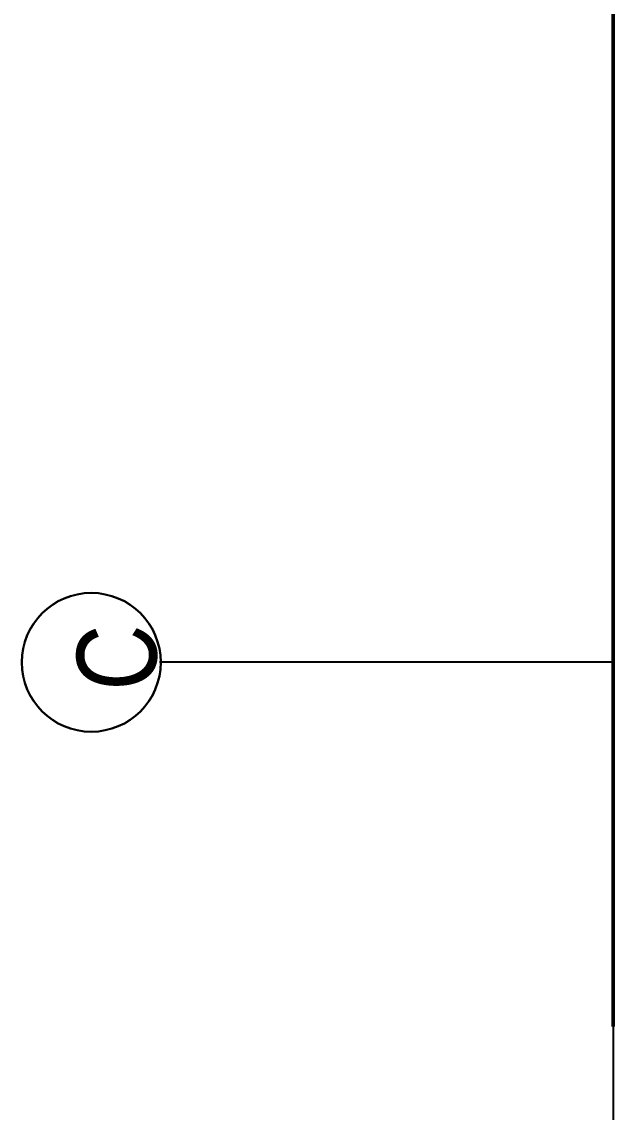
# Model space of a CAD drawing. Header units: millimetres. Extents: x 0 to 461941, y -159644 to 4828.
# Drawn here: x 396823 to 401932, y -51890 to -42462 of the extents above; entities that cross this region are included whole.
import ezdxf

# ---------------------------------------------------------------- set-up
doc = ezdxf.new("R2010")
doc.units = ezdxf.units.MM
doc.linetypes.add('Xref Conv Decant Empty Tote$0$_SBA Dash Dot - Loose', pattern=[6, 4, -1, 0, -1])
for name, color, linetype in [('AM_BOR', 4, 'Continuous'), ('Xref Conv Decant Empty Tote$0$B', 4, 'Continuous'), ('Xref Conv Decant Empty Tote$0$S-GRID', 8, 'Continuous')]:
    doc.layers.add(name, color=color, linetype=linetype)
doc.layers.add('Xref Conv Decant Empty Tote$0$S-GRID-IDEN', color=1, linetype='Continuous', lineweight=25)
doc.layers.add('Xref Conv Decant Product Tote$0$Dims', color=7, linetype='Continuous', lineweight=50)
doc.styles.add('Xref Conv Decant Empty Tote$0$Arial Narrow_1', font='ARIALN.TTF', dxfattribs={"height": 688.297872})

# ---------------------------------------------------------------- blocks, each defined once
blk = doc.blocks.new('Xref Conv Decant Empty Tote$0$Grid - Grid Head-235101-SECTION WAREHOUSE B')
at = {"layer": 'Xref Conv Decant Empty Tote$0$S-GRID-IDEN'}
blk.add_circle((-140012.5, 62122.7), 600, dxfattribs=at)
for start, end in [(0, 180), (180, 0)]:
    blk.add_arc((-140012.5, 62122.7), 600, start, end, dxfattribs=at)
blk = doc.blocks.new('Xref Conv Decant Empty Tote')
at = {"layer": 'Xref Conv Decant Empty Tote$0$B'}
blk.add_line((401931.6, 4827.6), (401931.6, -65240.5), dxfattribs=at)
at = {"layer": 'Xref Conv Decant Empty Tote$0$S-GRID', "linetype": 'Xref Conv Decant Empty Tote$0$_SBA Dash Dot - Loose'}
blk.add_line((401931.6, -48000), (398012.8, -48000), dxfattribs=at)
at = {"layer": 'Xref Conv Decant Empty Tote$0$S-GRID-IDEN', "xscale": -1, "rotation": 90}
blk.add_blockref('Xref Conv Decant Empty Tote$0$Grid - Grid Head-235101-SECTION WAREHOUSE B', (459546.2, -188012.5), dxfattribs=at)
at = {"layer": 'Xref Conv Decant Empty Tote$0$S-GRID-IDEN', "lineweight": 9, "insert": (397997, -47959.2), "char_height": 688.3, "width": 680.367, "attachment_point": 8, "rotation": 90, "line_spacing_factor": 0.968573, "style": 'Xref Conv Decant Empty Tote$0$Arial Narrow_1'}
blk.add_mtext('C', dxfattribs=at)
blk = doc.blocks.new('Xref Conv Decant Product Tote')
at = {"layer": 'Xref Conv Decant Product Tote$0$Dims'}
blk.add_line((401931.6, -33844.6), (401931.6, -51149.8), dxfattribs=at)
blk = doc.blocks.new('Xref Conv Decant In')
blk.add_line((401931.6, -51149.8), (401931.6, -33844.6))

msp = doc.modelspace()

# ---------------------------------------------------------------- block references
for name in ['Xref Conv Decant Empty Tote', 'Xref Conv Decant Product Tote']:
    msp.add_blockref(name, (0, 0))
at = {"layer": 'AM_BOR'}
for name in ['Xref Conv Decant Product Tote', 'Xref Conv Decant In']:
    msp.add_blockref(name, (0, 0), dxfattribs=at)

doc.saveas('drawing.dxf')
